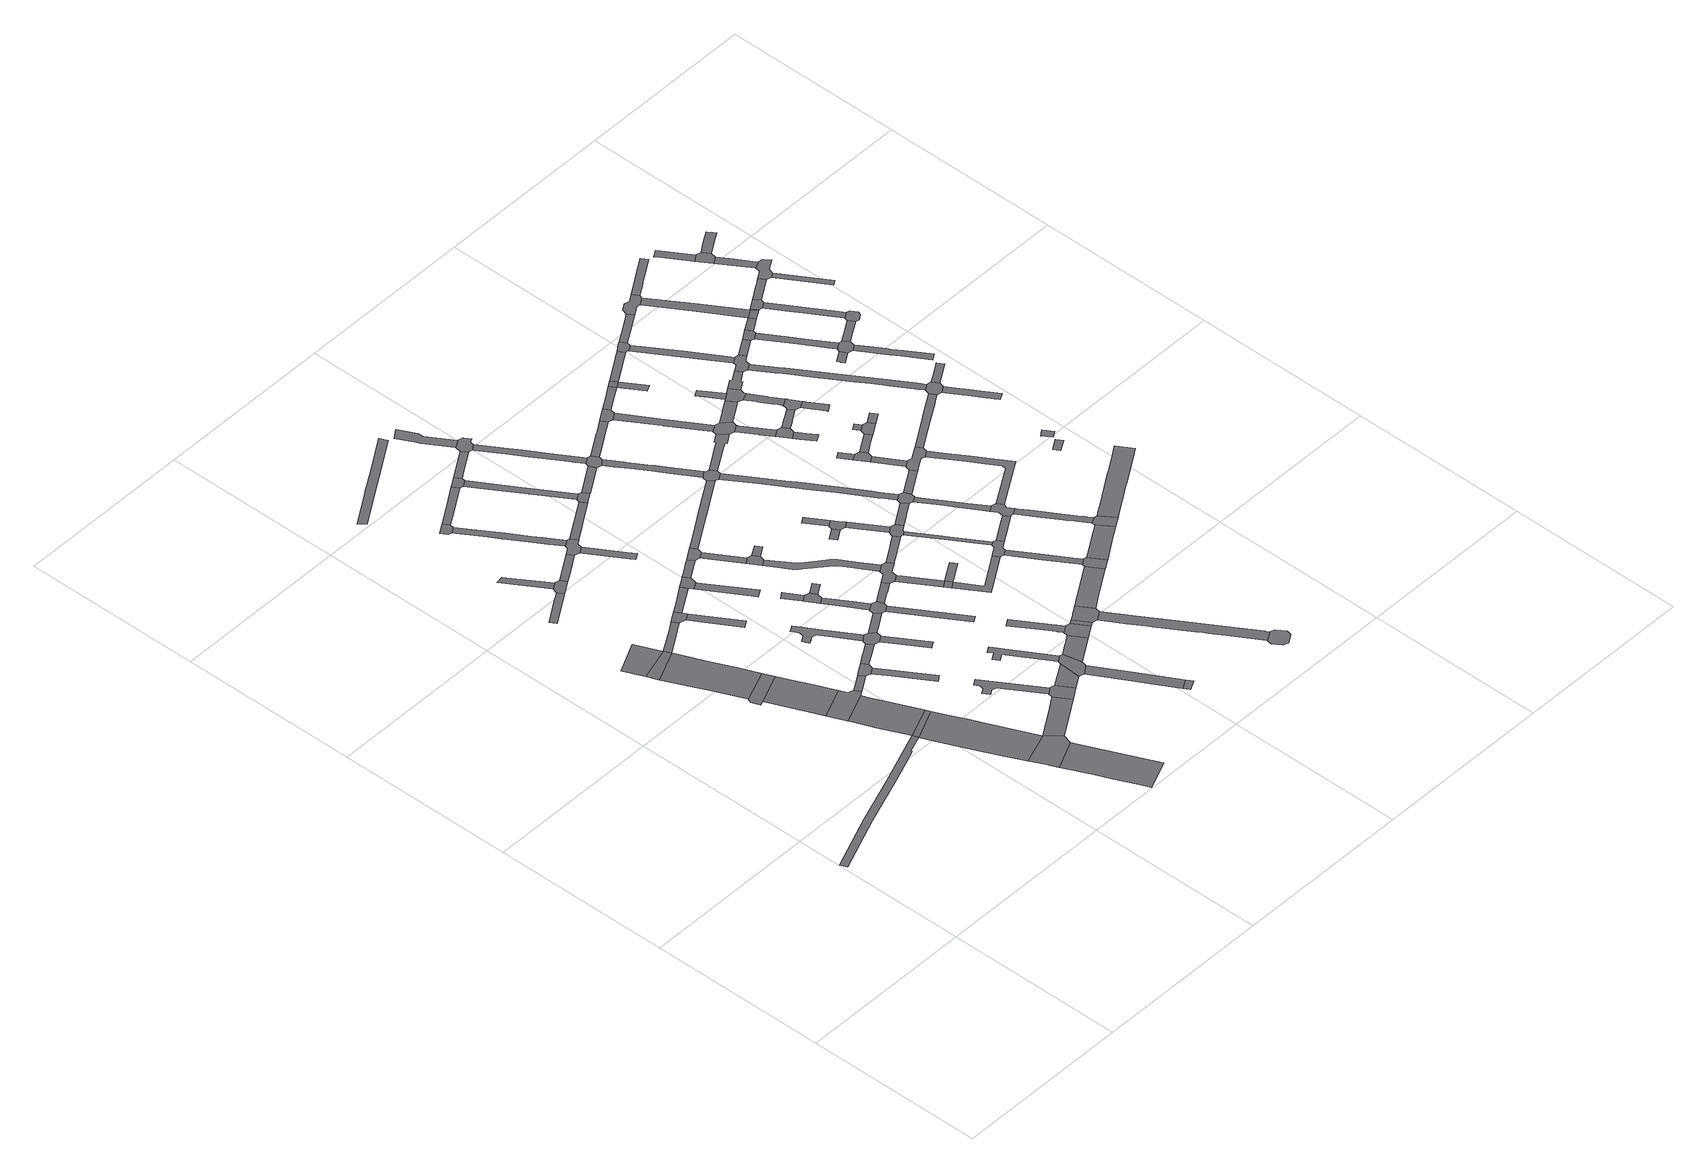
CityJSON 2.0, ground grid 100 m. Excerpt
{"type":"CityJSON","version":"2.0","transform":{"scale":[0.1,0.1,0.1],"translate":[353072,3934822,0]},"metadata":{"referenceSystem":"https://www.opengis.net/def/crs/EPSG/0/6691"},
"CityObjects":{
"road1":{"type":"Road","attributes":{"RoadStructureAttribute.sectionType":"1"},"geometry":[{"type":"MultiSurface","lod":"1","boundaries":[[[0,1,2,3,4,5,6,7,8,9,10,11]]]}]},
"road2":{"type":"Road","attributes":{"function":"3","RoadStructureAttribute.sectionType":"1"},"geometry":[{"type":"MultiSurface","lod":"1","boundaries":[[[12,13,14,15,16]]]}]},
"road3":{"type":"Road","geometry":[{"type":"MultiSurface","lod":"1","boundaries":[[[15,17,18,16]]]}]},
"road4":{"type":"Road","attributes":{"function":"3","RoadStructureAttribute.sectionType":"1"},"geometry":[{"type":"MultiSurface","lod":"1","boundaries":[[[19,20,21,22,18,17,23,24,25,26,27]]]}]},
"road5":{"type":"Road","geometry":[{"type":"MultiSurface","lod":"1","boundaries":[[[26,28,29,30,31,27]]]}]},
"road6":{"type":"Road","attributes":{"function":"3","RoadStructureAttribute.sectionType":"1"},"geometry":[{"type":"MultiSurface","lod":"1","boundaries":[[[32,33,34,31,30,35,36]]]}]},
"road7":{"type":"Road","geometry":[{"type":"MultiSurface","lod":"1","boundaries":[[[37,38,39,40,41,32,36,42,43,44,45]]]}]},
"road8":{"type":"Road","attributes":{"function":"3","RoadStructureAttribute.sectionType":"1"},"geometry":[{"type":"MultiSurface","lod":"1","boundaries":[[[44,46,47,48,49,50,51,52,53,45]]]}]},
"road9":{"type":"Road","attributes":{"RoadStructureAttribute.sectionType":"1"},"geometry":[{"type":"MultiSurface","lod":"1","boundaries":[[[54,55,56,57,58,59]]]}]},
"road10":{"type":"Road","geometry":[{"type":"MultiSurface","lod":"1","boundaries":[[[60,50,49,0,11]]]}]},
"road11":{"type":"Road","attributes":{"function":"3","RoadStructureAttribute.sectionType":"1"},"geometry":[{"type":"MultiSurface","lod":"1","boundaries":[[[61,62,63,64,65,66,67,68,69,70,71,60,11]]]}]},
"road12":{"type":"Road","attributes":{"RoadStructureAttribute.sectionType":"1"},"geometry":[{"type":"MultiSurface","lod":"1","boundaries":[[[72,73,74,16,18,75,76,77,78]]]}]},
"road13":{"type":"Road","geometry":[{"type":"MultiSurface","lod":"1","boundaries":[[[68,67,79,80,81,82,83]]]}]},
"road14":{"type":"Road","attributes":{"RoadStructureAttribute.sectionType":"1"},"geometry":[{"type":"MultiSurface","lod":"1","boundaries":[[[84,85,86,87,88]]]}]},
"road15":{"type":"Road","attributes":{"function":"3","RoadStructureAttribute.sectionType":"1"},"geometry":[{"type":"MultiSurface","lod":"1","boundaries":[[[89,90,91,92,93,94,82,81]]]}]},
"road16":{"type":"Road","attributes":{"RoadStructureAttribute.sectionType":"1"},"geometry":[{"type":"MultiSurface","lod":"1","boundaries":[[[95,96,97,38,37]]]}]},
"road17":{"type":"Road","geometry":[{"type":"MultiSurface","lod":"1","boundaries":[[[58,98,99,88,87,59]]]}]},
"road18":{"type":"Road","geometry":[{"type":"MultiSurface","lod":"1","boundaries":[[[77,100,101,102,103,104,78]]]}]},
"road19":{"type":"Road","geometry":[{"type":"MultiSurface","lod":"1","boundaries":[[[105,96,95,106,107,108,109]]]}]},
"road20":{"type":"Road","attributes":{"RoadStructureAttribute.sectionType":"1"},"geometry":[{"type":"MultiSurface","lod":"1","boundaries":[[[110,111,112,101,100]]]}]},
"road21":{"type":"Road","geometry":[{"type":"MultiSurface","lod":"1","boundaries":[[[113,114,115,116,117,118]]]}]},
"road22":{"type":"Road","attributes":{"RoadStructureAttribute.sectionType":"1"},"geometry":[{"type":"MultiSurface","lod":"1","boundaries":[[[98,119,120,121,122,123,99]]]}]},
"road23":{"type":"Road","attributes":{"RoadStructureAttribute.sectionType":"1"},"geometry":[{"type":"MultiSurface","lod":"1","boundaries":[[[124,125,126,107,106]]]}]},
"road24":{"type":"Road","attributes":{"RoadStructureAttribute.sectionType":"1"},"geometry":[{"type":"MultiSurface","lod":"1","boundaries":[[[127,128,129,130,103,102]]]}]},
"road25":{"type":"Road","attributes":{"RoadStructureAttribute.sectionType":"1"},"geometry":[{"type":"MultiSurface","lod":"1","boundaries":[[[131,132,133,134,135,136,137,68,83,138,139,140,141]]]}]},
"road26":{"type":"Road","attributes":{"RoadStructureAttribute.sectionType":"1"},"geometry":[{"type":"MultiSurface","lod":"1","boundaries":[[[108,142,143,144,145,146,109]]]}]},
"road27":{"type":"Road","attributes":{"RoadStructureAttribute.sectionType":"1"},"geometry":[{"type":"MultiSurface","lod":"1","boundaries":[[[114,147,148,149,150,151,152,153,154,155,156,157,115]]]}]},
"road28":{"type":"Road","attributes":{"RoadStructureAttribute.sectionType":"1"},"geometry":[{"type":"MultiSurface","lod":"1","boundaries":[[[158,159,160,161,162,163,164,165,166,167,168,169,170,171,172,173,174,175,176,177]]]}]},
"road29":{"type":"Road","attributes":{"RoadStructureAttribute.sectionType":"1"},"geometry":[{"type":"MultiSurface","lod":"1","boundaries":[[[178,179,180,181,182,183,184,185,186,187,188,189]]]}]},
"road30":{"type":"Road","geometry":[{"type":"MultiSurface","lod":"1","boundaries":[[[153,152,190,122,121,191,192,193,194,195,196]]]}]},
"road31":{"type":"Road","geometry":[{"type":"MultiSurface","lod":"1","boundaries":[[[197,198,199,128,127,200,201,202]]]}]},
"road32":{"type":"Road","attributes":{"RoadStructureAttribute.sectionType":"1"},"geometry":[{"type":"MultiSurface","lod":"1","boundaries":[[[203,204,205,206,207,208,209,210,211,212,213,214]]]}]},
"road33":{"type":"Road","attributes":{"RoadStructureAttribute.sectionType":"1"},"geometry":[{"type":"MultiSurface","lod":"1","boundaries":[[[116,215,216,217,218,219,220,221,222,117]]]}]},
"road34":{"type":"Road","geometry":[{"type":"MultiSurface","lod":"1","boundaries":[[[176,144,143,223,224,225,226,177]]]}]},
"road35":{"type":"Road","attributes":{"RoadStructureAttribute.sectionType":"1"},"geometry":[{"type":"MultiSurface","lod":"1","boundaries":[[[227,228,229,230,231,232,233,192,191]]]}]},
"road36":{"type":"Road","attributes":{"RoadStructureAttribute.sectionType":"1"},"geometry":[{"type":"MultiSurface","lod":"1","boundaries":[[[200,234,235,236,237,238,201]]]}]},
"road37":{"type":"Road","geometry":[{"type":"MultiSurface","lod":"1","boundaries":[[[239,240,189,188,131,141]]]}]},
"road38":{"type":"Road","attributes":{"RoadStructureAttribute.sectionType":"1"},"geometry":[{"type":"MultiSurface","lod":"1","boundaries":[[[223,241,242,243,224]]]}]},
"road39":{"type":"Road","attributes":{"RoadStructureAttribute.sectionType":"1"},"geometry":[{"type":"MultiSurface","lod":"1","boundaries":[[[244,245,246,247,248,249,197,202]]]}]},
"road40":{"type":"Road","attributes":{"RoadStructureAttribute.sectionType":"1"},"geometry":[{"type":"MultiSurface","lod":"1","boundaries":[[[250,251,252,253]]]}]},
"road41":{"type":"Road","attributes":{"RoadStructureAttribute.sectionType":"1"},"geometry":[{"type":"MultiSurface","lod":"1","boundaries":[[[225,254,255,256,257,258,259,226]]]}]},
"road42":{"type":"Road","geometry":[{"type":"MultiSurface","lod":"1","boundaries":[[[260,253,252,261,262,263,264]]]}]},
"road43":{"type":"Road","attributes":{"RoadStructureAttribute.sectionType":"1"},"geometry":[{"type":"MultiSurface","lod":"1","boundaries":[[[265,266,240,239,267]]]}]},
"road44":{"type":"Road","geometry":[{"type":"MultiSurface","lod":"1","boundaries":[[[268,269,270,271,219,218,272]]]}]},
"road45":{"type":"Road","attributes":{"RoadStructureAttribute.sectionType":"1"},"geometry":[{"type":"MultiSurface","lod":"1","boundaries":[[[195,273,274,275,276,277,196]]]}]},
"road46":{"type":"Road","geometry":[{"type":"MultiSurface","lod":"1","boundaries":[[[245,278,279,280,281,282,246]]]}]},
"road47":{"type":"Road","attributes":{"RoadStructureAttribute.sectionType":"1"},"geometry":[{"type":"MultiSurface","lod":"1","boundaries":[[[283,284,263,262,285,286]]]}]},
"road48":{"type":"Road","geometry":[{"type":"MultiSurface","lod":"1","boundaries":[[[287,288,289,290,291,292,293,294]]]}]},
"road49":{"type":"Road","geometry":[{"type":"MultiSurface","lod":"1","boundaries":[[[295,296,297,260,264]]]}]},
"road50":{"type":"Road","geometry":[{"type":"MultiSurface","lod":"1","boundaries":[[[298,299,283,286,257,256,300,301]]]}]},
"road51":{"type":"Road","attributes":{"RoadStructureAttribute.sectionType":"1"},"geometry":[{"type":"MultiSurface","lod":"1","boundaries":[[[302,279,278,303,304,305]]]}]},
"road52":{"type":"Road","attributes":{"RoadStructureAttribute.sectionType":"1"},"geometry":[{"type":"MultiSurface","lod":"1","boundaries":[[[306,307,308,268,272,309,310,311,312,313]]]}]},
"road53":{"type":"Road","geometry":[{"type":"MultiSurface","lod":"1","boundaries":[[[293,265,267,314,315,316,317,294]]]}]},
"road54":{"type":"Road","geometry":[{"type":"MultiSurface","lod":"1","boundaries":[[[304,318,319,320,321,322,305]]]}]},
"road55":{"type":"Road","attributes":{"RoadStructureAttribute.sectionType":"1"},"geometry":[{"type":"MultiSurface","lod":"1","boundaries":[[[323,324,325,326,270,269]]]}]},
"road56":{"type":"Road","attributes":{"RoadStructureAttribute.sectionType":"1"},"geometry":[{"type":"MultiSurface","lod":"1","boundaries":[[[327,328,329,330,301,300]]]}]},
"road57":{"type":"Road","attributes":{"RoadStructureAttribute.sectionType":"1"},"geometry":[{"type":"MultiSurface","lod":"1","boundaries":[[[314,331,332,333,334,335,336,337,315]]]}]},
"road58":{"type":"Road","geometry":[{"type":"MultiSurface","lod":"1","boundaries":[[[313,312,277,276,338,339,340,341]]]}]},
"road59":{"type":"Road","attributes":{"RoadStructureAttribute.sectionType":"1"},"geometry":[{"type":"MultiSurface","lod":"1","boundaries":[[[342,343,344,345,299,298,346,347,348,349]]]}]},
"road60":{"type":"Road","geometry":[{"type":"MultiSurface","lod":"1","boundaries":[[[350,351,322,321]]]}]},
"road61":{"type":"Road","geometry":[{"type":"MultiSurface","lod":"1","boundaries":[[[352,335,334,353,354]]]}]},
"road62":{"type":"Road","attributes":{"RoadStructureAttribute.sectionType":"1"},"geometry":[{"type":"MultiSurface","lod":"1","boundaries":[[[355,356,357,358,359,360,361,362,363]]]}]},
"road63":{"type":"Road","attributes":{"RoadStructureAttribute.sectionType":"1"},"geometry":[{"type":"MultiSurface","lod":"1","boundaries":[[[364,365,366,367,368,369,370,371,372,373,374,375,319,318,376,377,378,379,380,381,382,383,384,385,386,387,388,389]]]}]},
"road64":{"type":"Road","attributes":{"RoadStructureAttribute.sectionType":"1"},"geometry":[{"type":"MultiSurface","lod":"1","boundaries":[[[316,390,391,392,393,394,317]]]}]},
"road65":{"type":"Road","geometry":[{"type":"MultiSurface","lod":"1","boundaries":[[[359,358,325,324,395,396,397,398,399,400]]]}]},
"road66":{"type":"Road","attributes":{"RoadStructureAttribute.sectionType":"1"},"geometry":[{"type":"MultiSurface","lod":"1","boundaries":[[[401,402,403,404,405,406,407,408]]]}]},
"road67":{"type":"Road","attributes":{"RoadStructureAttribute.sectionType":"1"},"geometry":[{"type":"MultiSurface","lod":"1","boundaries":[[[340,409,410,411,412,341]]]}]},
"road68":{"type":"Road","attributes":{"RoadStructureAttribute.sectionType":"1"},"geometry":[{"type":"MultiSurface","lod":"1","boundaries":[[[413,414,281,280,415,416,417,418,419]]]}]},
"road69":{"type":"Road","geometry":[{"type":"MultiSurface","lod":"1","boundaries":[[[420,421,422,423,389,388,424,342,349,425,426]]]}]},
"road70":{"type":"Road","attributes":{"RoadStructureAttribute.sectionType":"1"},"geometry":[{"type":"MultiSurface","lod":"1","boundaries":[[[425,427,428,429,426]]]}]},
"road71":{"type":"Road","geometry":[{"type":"MultiSurface","lod":"1","boundaries":[[[401,408,391,390,430,431]]]}]},
"road72":{"type":"Road","attributes":{"RoadStructureAttribute.sectionType":"1"},"geometry":[{"type":"MultiSurface","lod":"1","boundaries":[[[432,433,434,435,436,396,395,437,438,439,440,441,442,443,444]]]}]},
"road73":{"type":"Road","geometry":[{"type":"MultiSurface","lod":"1","boundaries":[[[427,445,446,428]]]}]},
"road74":{"type":"Road","attributes":{"RoadStructureAttribute.sectionType":"1"},"geometry":[{"type":"MultiSurface","lod":"1","boundaries":[[[447,448,431,430]]]}]},
"road75":{"type":"Road","geometry":[{"type":"MultiSurface","lod":"1","boundaries":[[[449,450,451,452,444,443,411,410,453]]]}]},
"road76":{"type":"Road","attributes":{"RoadStructureAttribute.sectionType":"1"},"geometry":[{"type":"MultiSurface","lod":"1","boundaries":[[[454,455,456,457,428,446]]]}]},
"road77":{"type":"Road","geometry":[{"type":"MultiSurface","lod":"1","boundaries":[[[458,459,448,447,460,461,462,463]]]}]},
"road78":{"type":"Road","geometry":[{"type":"MultiSurface","lod":"1","boundaries":[[[464,465,466,467,468,469]]]}]},
"road79":{"type":"Road","attributes":{"RoadStructureAttribute.sectionType":"1"},"geometry":[{"type":"MultiSurface","lod":"1","boundaries":[[[470,471,472,473,423,422,474,475,476,477]]]}]},
"road80":{"type":"Road","attributes":{"RoadStructureAttribute.sectionType":"1"},"geometry":[{"type":"MultiSurface","lod":"1","boundaries":[[[445,478,479,480,481,482,483,484,485,446]]]}]},
"road81":{"type":"Road","attributes":{"RoadStructureAttribute.sectionType":"1"},"geometry":[{"type":"MultiSurface","lod":"1","boundaries":[[[486,487,488,489,490,491,492]]]}]},
"road82":{"type":"Road","attributes":{"RoadStructureAttribute.sectionType":"1"},"geometry":[{"type":"MultiSurface","lod":"1","boundaries":[[[493,494,495,496,497,498,499,500,501,502,503,504,505,449,453]]]}]},
"road83":{"type":"Road","geometry":[{"type":"MultiSurface","lod":"1","boundaries":[[[506,507,508,492,491,464,469]]]}]},
"road84":{"type":"Road","attributes":{"RoadStructureAttribute.sectionType":"1"},"geometry":[{"type":"MultiSurface","lod":"1","boundaries":[[[509,510,507,506]]]}]},
"road85":{"type":"Road","geometry":[{"type":"MultiSurface","lod":"1","boundaries":[[[511,512,513,514,498,497,419,418,515,516]]]}]},
"road86":{"type":"Road","attributes":{"RoadStructureAttribute.sectionType":"1"},"geometry":[{"type":"MultiSurface","lod":"1","boundaries":[[[517,518,519,520,521,522,523,524,525,526,527,528,529,530,531,532,461,460]]]}]},
"road87":{"type":"Road","attributes":{"RoadStructureAttribute.sectionType":"1"},"geometry":[{"type":"MultiSurface","lod":"1","boundaries":[[[533,534,535,452,451,536,537,538,539]]]}]},
"road88":{"type":"Road","geometry":[{"type":"MultiSurface","lod":"1","boundaries":[[[476,540,541,542,543,544,545,546,510,509,477]]]}]},
"road89":{"type":"Road","attributes":{"RoadStructureAttribute.sectionType":"1"},"geometry":[{"type":"MultiSurface","lod":"1","boundaries":[[[462,547,548,549,550,551,552,553,554,555,556,557,558,559,560,463]]]}]},
"road90":{"type":"Road","attributes":{"RoadStructureAttribute.sectionType":"1"},"geometry":[{"type":"MultiSurface","lod":"1","boundaries":[[[561,562,563,542,541,564,565,566,567,568]]]}]},
"road91":{"type":"Road","geometry":[{"type":"MultiSurface","lod":"1","boundaries":[[[568,567,569,482,481,570,571,572,573,574]]]}]},
"road92":{"type":"Road","geometry":[{"type":"MultiSurface","lod":"1","boundaries":[[[575,576,527,526,577,578,579,580]]]}]},
"road93":{"type":"Road","attributes":{"RoadStructureAttribute.sectionType":"1"},"geometry":[{"type":"MultiSurface","lod":"1","boundaries":[[[581,582,583,584,585,586,587,588,589,590,591,592,593,594,595,596,597,598,511,516]]]}]},
"road94":{"type":"Road","attributes":{"RoadStructureAttribute.sectionType":"1"},"geometry":[{"type":"MultiSurface","lod":"1","boundaries":[[[599,600,601,602,603,604,605,546,545]]]}]},
"road95":{"type":"Road","attributes":{"RoadStructureAttribute.sectionType":"1"},"geometry":[{"type":"MultiSurface","lod":"1","boundaries":[[[606,607,608,571,570,609,610,611]]]}]},
"road96":{"type":"Road","geometry":[{"type":"MultiSurface","lod":"1","boundaries":[[[612,613,614,615,616,533,539]]]}]},
"road97":{"type":"Road","attributes":{"RoadStructureAttribute.sectionType":"1"},"geometry":[{"type":"MultiSurface","lod":"1","boundaries":[[[617,618,619,620,621,622,623,624,625,626,513,512]]]}]},
"road98":{"type":"Road","geometry":[{"type":"MultiSurface","lod":"1","boundaries":[[[551,550,627,628,606,611]]]}]},
"road99":{"type":"Road","attributes":{"RoadStructureAttribute.sectionType":"1"},"geometry":[{"type":"MultiSurface","lod":"1","boundaries":[[[629,630,631,613,612,632,633,634,635,636]]]}]},
"road100":{"type":"Road","geometry":[{"type":"MultiSurface","lod":"1","boundaries":[[[637,638,590,589,603,602,639,640]]]}]},
"road101":{"type":"Road","attributes":{"RoadStructureAttribute.sectionType":"1"},"geometry":[{"type":"MultiSurface","lod":"1","boundaries":[[[573,641,642,643,644,645,574]]]}]},
"road102":{"type":"Road","attributes":{"RoadStructureAttribute.sectionType":"1"},"geometry":[{"type":"MultiSurface","lod":"1","boundaries":[[[646,647,648,649,615,614]]]}]},
"road103":{"type":"Road","attributes":{"RoadStructureAttribute.sectionType":"1"},"geometry":[{"type":"MultiSurface","lod":"1","boundaries":[[[639,650,651,652,653,654,655,656,657,658,659,640]]]}]},
"road104":{"type":"Road","geometry":[{"type":"MultiSurface","lod":"1","boundaries":[[[621,620,660,661,662,663,664,629,636]]]}]},
"road105":{"type":"Road","attributes":{"RoadStructureAttribute.sectionType":"1"},"geometry":[{"type":"MultiSurface","lod":"1","boundaries":[[[665,666,667,638,637,668,669,670]]]}]},
"road106":{"type":"Road","attributes":{"RoadStructureAttribute.sectionType":"1"},"geometry":[{"type":"MultiSurface","lod":"1","boundaries":[[[671,672,673,674,628,627,675,676,677]]]}]},
"road107":{"type":"Road","geometry":[{"type":"MultiSurface","lod":"1","boundaries":[[[678,655,654,679,643,642,680,681,682,683,684,685,686]]]}]},
"road108":{"type":"Road","attributes":{"RoadStructureAttribute.sectionType":"1"},"geometry":[{"type":"MultiSurface","lod":"1","boundaries":[[[687,688,689,690,691,692,693,694,695,696,697,698,699,661,660]]]}]},
"road109":{"type":"Road","geometry":[{"type":"MultiSurface","lod":"1","boundaries":[[[700,701,648,647,702,703]]]}]},
"road110":{"type":"Road","attributes":{"RoadStructureAttribute.sectionType":"1"},"geometry":[{"type":"MultiSurface","lod":"1","boundaries":[[[704,705,706,707]]]}]},
"road111":{"type":"Road","attributes":{"RoadStructureAttribute.sectionType":"1"},"geometry":[{"type":"MultiSurface","lod":"1","boundaries":[[[647,708,709,710,702]]]}]},
"road112":{"type":"Road","geometry":[{"type":"MultiSurface","lod":"1","boundaries":[[[692,711,712,713,714,693]]]}]},
"road113":{"type":"Road","geometry":[{"type":"MultiSurface","lod":"1","boundaries":[[[715,716,707,706,717,718]]]}]},
"road114":{"type":"Road","attributes":{"RoadStructureAttribute.sectionType":"1"},"geometry":[{"type":"MultiSurface","lod":"1","boundaries":[[[719,720,721,722,723,724,664,663]]]}]},
"road115":{"type":"Road","attributes":{"RoadStructureAttribute.sectionType":"1"},"geometry":[{"type":"MultiSurface","lod":"1","boundaries":[[[725,726,727,728,729,730,731,712,711]]]}]},
"road116":{"type":"Road","attributes":{"RoadStructureAttribute.sectionType":"1"},"geometry":[{"type":"MultiSurface","lod":"1","boundaries":[[[682,732,733,734,735,736,737,738,739,740,741,742,743,744,745,746,747,748,749,683]]]}]},
"road117":{"type":"Road","attributes":{"RoadStructureAttribute.sectionType":"1"},"geometry":[{"type":"MultiSurface","lod":"1","boundaries":[[[717,750,751,718]]]}]},
"road118":{"type":"Road","attributes":{"RoadStructureAttribute.sectionType":"1"},"geometry":[{"type":"MultiSurface","lod":"1","boundaries":[[[702,752,753,754,755,756,757,758,759,760,761,703]]]}]},
"road119":{"type":"Road","attributes":{"RoadStructureAttribute.sectionType":"1"},"geometry":[{"type":"MultiSurface","lod":"1","boundaries":[[[762,763,764,765,766,767]]]}]},
"road120":{"type":"Road","geometry":[{"type":"MultiSurface","lod":"1","boundaries":[[[768,769,740,739,671,677]]]}]},
"road121":{"type":"Road","attributes":{"RoadStructureAttribute.sectionType":"1"},"geometry":[{"type":"MultiSurface","lod":"1","boundaries":[[[770,771,772,773,774,714,713,775,776,777,778,779,780,781,782]]]}]},
"road122":{"type":"Road","attributes":{"RoadStructureAttribute.sectionType":"1"},"geometry":[{"type":"MultiSurface","lod":"1","boundaries":[[[783,784,716,715,785,786]]]}]},
"road123":{"type":"Road","geometry":[{"type":"MultiSurface","lod":"1","boundaries":[[[787,788,789,790,791,792,793,794,751,750,665,670]]]}]},
"road124":{"type":"Road","geometry":[{"type":"MultiSurface","lod":"1","boundaries":[[[795,796,797,798,799,762,767,723,722,800,801,802]]]}]},
"road125":{"type":"Road","attributes":{"RoadStructureAttribute.sectionType":"1"},"geometry":[{"type":"MultiSurface","lod":"1","boundaries":[[[801,803,804,805,806,807,808,809,810,811,812,813,814,802]]]}]},
"road126":{"type":"Road","attributes":{"RoadStructureAttribute.sectionType":"1"},"geometry":[{"type":"MultiSurface","lod":"1","boundaries":[[[685,815,816,817,818,790,789,819,820,821,822,823,686]]]}]},
"road127":{"type":"Road","attributes":{"RoadStructureAttribute.sectionType":"1"},"geometry":[{"type":"MultiSurface","lod":"1","boundaries":[[[824,825,826,827]]]}]},
"road128":{"type":"Road","geometry":[{"type":"MultiSurface","lod":"1","boundaries":[[[828,829,830,831,811,810,832,782,781,833]]]}]},
"road129":{"type":"Road","geometry":[{"type":"MultiSurface","lod":"1","boundaries":[[[834,835,824,827,783,786]]]}]},
"road130":{"type":"Road","geometry":[{"type":"MultiSurface","lod":"1","boundaries":[[[836,837,838,839,757,756,840,841,842]]]}]},
"road131":{"type":"Road","attributes":{"RoadStructureAttribute.sectionType":"1"},"geometry":[{"type":"MultiSurface","lod":"1","boundaries":[[[843,844,845,846,847,848,849,850,851,852,853,854,828,833]]]}]},
"road132":{"type":"Road","attributes":{"RoadStructureAttribute.sectionType":"1"},"geometry":[{"type":"MultiSurface","lod":"1","boundaries":[[[855,856,798,797,857,858,859,860]]]}]},
"road133":{"type":"Road","attributes":{"RoadStructureAttribute.sectionType":"1"},"geometry":[{"type":"MultiSurface","lod":"1","boundaries":[[[861,862,835,834]]]}]},
"road134":{"type":"Road","attributes":{"RoadStructureAttribute.sectionType":"1"},"geometry":[{"type":"MultiSurface","lod":"1","boundaries":[[[863,864,865,866,867,868,836,842]]]}]},
"road135":{"type":"Road","attributes":{"RoadStructureAttribute.sectionType":"1"},"geometry":[{"type":"MultiSurface","lod":"1","boundaries":[[[869,870,838,837,871,872,873,874]]]}]},
"road136":{"type":"Road","geometry":[{"type":"MultiSurface","lod":"1","boundaries":[[[875,876,877,865,864,878,879,860,859,880,881]]]}]},
"road137":{"type":"Road","attributes":{"RoadStructureAttribute.sectionType":"1"},"geometry":[{"type":"MultiSurface","lod":"1","boundaries":[[[882,883,884,885,886,887,769,768,888,889,890,891,892,893,894]]]}]},
"road138":{"type":"Road","attributes":{"RoadStructureAttribute.sectionType":"1"},"geometry":[{"type":"MultiSurface","lod":"1","boundaries":[[[895,896,897,792,791,898,899,900,901,902,903,904]]]}]},
"road139":{"type":"Road","attributes":{"RoadStructureAttribute.sectionType":"1"},"geometry":[{"type":"MultiSurface","lod":"1","boundaries":[[[905,906,907,908,877,876]]]}]},
"road140":{"type":"Road","attributes":{"RoadStructureAttribute.sectionType":"1"},"geometry":[{"type":"MultiSurface","lod":"1","boundaries":[[[880,909,910,911,912,913,914,915,916,917,918,919,920,921,922,923,924,925,926,927,928,929,881]]]}]},
"road141":{"type":"Road","attributes":{"RoadStructureAttribute.sectionType":"1"},"geometry":[{"type":"MultiSurface","lod":"1","boundaries":[[[930,931,932,933]]]}]},
"road142":{"type":"Road","geometry":[{"type":"MultiSurface","lod":"1","boundaries":[[[934,874,873,935,936,937,938,939,940,941,942]]]}]},
"road143":{"type":"Road","attributes":{"RoadStructureAttribute.sectionType":"1"},"geometry":[{"type":"MultiSurface","lod":"1","boundaries":[[[943,944,945,946]]]}]},
"road144":{"type":"Road","geometry":[{"type":"MultiSurface","lod":"1","boundaries":[[[907,906,947,948,949,950]]]}]},
"road145":{"type":"Road","geometry":[{"type":"MultiSurface","lod":"1","boundaries":[[[951,952,920,919,904,903,953,954]]]}]},
"road146":{"type":"Road","attributes":{"RoadStructureAttribute.sectionType":"1"},"geometry":[{"type":"MultiSurface","lod":"1","boundaries":[[[955,956,957,958,959,960,961,962]]]}]},
"road147":{"type":"Road","attributes":{"RoadStructureAttribute.sectionType":"1"},"geometry":[{"type":"MultiSurface","lod":"1","boundaries":[[[963,964,948,947,965,966,967,968,969]]]}]},
"road148":{"type":"Road","attributes":{"RoadStructureAttribute.sectionType":"1"},"geometry":[{"type":"MultiSurface","lod":"1","boundaries":[[[936,970,971,972,973,974,937]]]}]},
"road149":{"type":"Road","attributes":{"RoadStructureAttribute.sectionType":"1"},"geometry":[{"type":"MultiSurface","lod":"1","boundaries":[[[949,975,976,972,977,950]]]}]},
"road150":{"type":"Road","attributes":{"RoadStructureAttribute.sectionType":"1"},"geometry":[{"type":"MultiSurface","lod":"1","boundaries":[[[953,978,979,980,981,982,983,984,985,986,987,988,989,954]]]}]},
"road151":{"type":"Road","geometry":[{"type":"MultiSurface","lod":"1","boundaries":[[[990,991,992,993,994,969,968,955,962]]]}]},
"road152":{"type":"Road","geometry":[{"type":"MultiSurface","lod":"1","boundaries":[[[976,995,973,972]]]}]},
"road153":{"type":"Road","attributes":{"RoadStructureAttribute.sectionType":"1"},"geometry":[{"type":"MultiSurface","lod":"1","boundaries":[[[996,997,998,999,1000,952,951]]]}]},
"road154":{"type":"Road","attributes":{"RoadStructureAttribute.sectionType":"1"},"geometry":[{"type":"MultiSurface","lod":"1","boundaries":[[[1001,1002,1003,939,938,1004,1005,1006,1007,1008]]]}]},
"road155":{"type":"Road","attributes":{"RoadStructureAttribute.sectionType":"1"},"geometry":[{"type":"MultiSurface","lod":"1","boundaries":[[[973,995,1009,1010]]]}]},
"road156":{"type":"Road","attributes":{"RoadStructureAttribute.sectionType":"1"},"geometry":[{"type":"MultiSurface","lod":"1","boundaries":[[[1011,1012,1013,1014,1015,991,990,1016,1017,1018,1019,1020,1021]]]}]},
"road157":{"type":"Road","geometry":[{"type":"MultiSurface","lod":"1","boundaries":[[[1009,1022,1023,1024,1025,1026,1027,1010]]]}]},
"road158":{"type":"Road","attributes":{"RoadStructureAttribute.sectionType":"1"},"geometry":[{"type":"MultiSurface","lod":"1","boundaries":[[[1028,1029,1030,1031,1032,1033,994,993]]]}]},
"road159":{"type":"Road","attributes":{"RoadStructureAttribute.sectionType":"1"},"geometry":[{"type":"MultiSurface","lod":"1","boundaries":[[[1023,1034,1035,1036,1037,1038,1039,1040,1041,1042,1024]]]}]},
"road160":{"type":"Road","attributes":{"RoadStructureAttribute.sectionType":"1"},"geometry":[{"type":"MultiSurface","lod":"1","boundaries":[[[1043,1044,1045,1046,1026,1025,1047,1048]]]}]},
"road161":{"type":"Road","geometry":[{"type":"MultiSurface","lod":"1","boundaries":[[[1049,1038,1037,1031,1030,1050,1051,1052]]]}]},
"road162":{"type":"Road","attributes":{"RoadStructureAttribute.sectionType":"1"},"geometry":[{"type":"MultiSurface","lod":"1","boundaries":[[[1053,1054,1055,1056,1057]]]}]},
"road163":{"type":"Road","geometry":[{"type":"MultiSurface","lod":"1","boundaries":[[[1058,1059,1053,1057,1060,1061,1062]]]}]},
"road164":{"type":"Road","attributes":{"RoadStructureAttribute.sectionType":"1"},"geometry":[{"type":"MultiSurface","lod":"1","boundaries":[[[1061,1063,1064,1065,1066,1067,1062]]]}]},
"road165":{"type":"Road","geometry":[{"type":"MultiSurface","lod":"1","boundaries":[[[1068,1069,1070,1071,1072,1065,1064,1073,1074,1075,1043,1048]]]}]},
"road166":{"type":"Road","attributes":{"RoadStructureAttribute.sectionType":"1"},"geometry":[{"type":"MultiSurface","lod":"1","boundaries":[[[1068,1076,1077,1069]]]}]},
"road167":{"type":"Road","geometry":[{"type":"MultiSurface","lod":"1","boundaries":[[[1058,1078,1079,1080,1081,1082,1083,1084,1059]]]}]}
},
"vertices":[
[911,1096,0],[731,1028,0],[593,975,0],[324,877,0],[7,750,0],[22,713,0],[339,840,0],[607,937,0],[746,991,0],[829,1022,0],[827,1030,0],[923,1066,0],
[496,2515,0],[324,2431,0],[368,2329,0],[373,2319,0],[559,2372,0],
[398,2253,0],[576,2335,0],
[707,2037,0],[678,2103,0],[645,2177,0],[616,2244,0],[468,2101,0],[499,2034,0],[527,1973,0],[582,1850,0],[758,1920,0],
[570,1823,0],[588,1776,0],[613,1786,0],[784,1860,0],
[912,1570,0],[854,1701,0],[802,1819,0],[718,1542,0],[739,1494,0],
[981,1482,0],[961,1514,0],[952,1518,0],[932,1525,0],[925,1540,0],[754,1455,0],[756,1456,0],[783,1393,0],[957,1467,0],
[792,1370,0],[836,1268,0],[839,1258,0],[912,1097,0],[1084,1173,0],[1039,1275,0],[997,1370,0],[969,1434,0],
[476,2994,0],[347,2912,0],[368,2879,0],[499,2961,0],[547,2991,0],[525,3024,0],
[1097,1144,0],
[946,1006,0],[997,892,0],[1058,756,0],[1074,722,0],[1087,693,0],[1119,626,0],[1146,569,0],[1324,634,0],[1196,921,0],[1175,969,0],[1129,1071,0],
[726,2475,0],[685,2447,0],[684,2447,0],[714,2421,0],[737,2436,0],[759,2449,0],[737,2482,0],
[1187,484,0],[1199,459,0],[1213,428,0],[1377,503,0],[1393,557,0],
[455,3253,0],[431,3290,0],[391,3284,0],[535,3054,0],[569,3076,0],
[1285,272,0],[1324,184,0],[1377,64,0],[1403,6,0],[1567,78,0],[1394,465,0],
[1073,1539,0],[1052,1572,0],[1000,1539,0],
[620,3037,0],[599,3071,0],
[794,2439,0],[832,2461,0],[817,2485,0],[797,2519,0],[768,2502,0],
[1080,1590,0],[1102,1532,0],[1136,1554,0],[1143,1583,0],[1122,1616,0],
[942,2194,0],[981,2219,0],[948,2271,0],
[484,3681,0],[503,3675,0],[538,3696,0],[540,3716,0],[519,3750,0],[462,3715,0],
[684,3077,0],[722,3101,0],[776,3135,0],[755,3169,0],[732,3155,0],
[1144,1466,0],[1276,1258,0],[1310,1280,0],
[966,2579,0],[946,2614,0],[935,2607,0],[865,2560,0],
[1556,780,0],[1526,761,0],[1516,754,0],[1496,742,0],[1492,739,0],[1431,700,0],[1383,670,0],[1501,626,0],[1562,665,0],[1579,675,0],[1610,695,0],
[1207,1622,0],[1265,1658,0],[1242,1690,0],[1182,1654,0],[1169,1646,0],
[598,3526,0],[632,3471,0],[646,3449,0],[703,3358,0],[755,3276,0],[796,3211,0],[829,3233,0],[766,3333,0],[737,3380,0],[670,3487,0],[631,3547,0],
[1261,1772,0],[1166,1927,0],[1131,1986,0],[1124,1997,0],[1100,2036,0],[1082,2024,0],[1066,2014,0],[1077,1996,0],[1089,1976,0],[1084,1947,0],[1049,1927,0],[1060,1909,0],[1066,1897,0],[1070,1890,0],[1073,1893,0],[1105,1914,0],[1133,1906,0],[1183,1823,0],[1247,1715,0],[1282,1738,0],
[1405,1136,0],[1369,1115,0],[1386,1089,0],[1379,1063,0],[1361,1052,0],[1353,1047,0],[1375,1011,0],[1380,1014,0],[1401,1027,0],[1428,1021,0],[1562,809,0],[1597,833,0],
[791,3192,0],[806,3128,0],[841,3150,0],[847,3176,0],[864,3187,0],[871,3192,0],[848,3228,0],
[1007,2652,0],[965,2626,0],[961,2623,0],[981,2555,0],[1020,2579,0],[1029,2618,0],
[282,4017,0],[450,4122,0],[452,4124,0],[579,4203,0],[615,4226,0],[784,4332,0],[763,4374,0],[591,4266,0],[546,4238,0],[448,4177,0],[427,4163,0],[251,4053,0],
[604,3757,0],[605,3757,0],[712,3824,0],[763,3857,0],[742,3891,0],[664,3841,0],[581,3789,0],[577,3787,0],
[1294,1652,0],[1330,1675,0],[1336,1703,0],[1304,1729,0],
[860,3042,0],[936,2921,0],[950,2899,0],[968,2910,0],[986,2921,0],[972,2944,0],[958,2966,0],
[1117,2337,0],[1120,2332,0],[1146,2290,0],[1185,2315,0],[1023,2574,0],
[1679,739,0],[1625,824,0],
[1343,1576,0],[1431,1437,0],[1466,1460,0],
[1080,2651,0],[1133,2684,0],[1108,2715,0],[1090,2704,0],[1047,2677,0],[1024,2663,0],
[1242,2226,0],[1208,2204,0],[1264,2112,0],[1298,2133,0],
[1353,1714,0],[1388,1736,0],[1452,1776,0],[1425,1805,0],[1315,1738,0],[1315,1737,0],
[1329,2126,0],[1270,2101,0],[1308,2039,0],[1342,2060,0],[1345,2090,0],
[1756,906,0],[1680,858,0],[1749,783,0],
[817,3874,0],[821,3893,0],[800,3927,0],[772,3910,0],[783,3852,0],
[956,3246,0],[958,3248,0],[973,3257,0],[1092,3334,0],[1070,3368,0],
[1161,2678,0],[1195,2699,0],[1201,2727,0],[1180,2761,0],[1159,2748,0],
[1467,1857,0],[1420,1933,0],[1366,1943,0],[1430,1835,0],
[1616,1240,0],[1582,1220,0],[1599,1193,0],[1562,1170,0],[1582,1137,0],[1619,1159,0],[1761,925,0],[1793,947,0],
[1360,2100,0],[1405,2127,0],[1384,2161,0],
[1510,1813,0],[1497,1850,0],[1472,1772,0],[1506,1793,0],
[1247,2615,0],[1193,2627,0],[1278,2490,0],[1312,2512,0],
[1063,3481,0],[963,3641,0],[889,3759,0],[827,3782,0],[929,3620,0],[1008,3494,0],[1075,3387,0],[1109,3409,0],
[1779,775,0],[1828,808,0],[1834,837,0],[1813,942,0],
[1320,2423,0],[1355,2444,0],[1360,2471,0],[1361,2472,0],[1340,2506,0],
[852,3913,0],[980,3993,0],[956,4025,0],[824,3942,0],
[1612,1548,0],[1698,1410,0],[1732,1431,0],[1690,1497,0],
[1794,748,0],[1902,557,0],[1942,489,0],[2017,358,0],[2069,388,0],[2004,501,0],[1954,588,0],
[1100,3339,0],[1142,3365,0],[1150,3370,0],[1128,3404,0],
[1610,1921,0],[1581,1903,0],[1552,1884,0],[1514,1860,0],[1533,1827,0],[1574,1853,0],[1575,1851,0],[1632,1887,0],
[1420,2508,0],[1399,2542,0],
[2079,370,0],[2036,324,0],[2089,353,0],
[813,4321,0],[859,4231,0],[873,4201,0],[962,4059,0],[1004,4085,0],[983,4120,0],[916,4228,0],[913,4260,0],[865,4357,0],
[1644,2096,0],[1599,2171,0],[1589,2184,0],[1579,2197,0],[1568,2209,0],[1555,2220,0],[1457,2299,0],[1449,2307,0],[1440,2316,0],[1433,2325,0],[1426,2336,0],[1398,2379,0],[1360,2356,0],[1387,2312,0],[1397,2297,0],[1408,2285,0],[1417,2274,0],[1429,2264,0],[1525,2184,0],[1534,2177,0],[1544,2167,0],[1553,2157,0],[1561,2147,0],[1592,2097,0],[1663,1978,0],[1700,2003,0],
[1979,928,0],[1925,1014,0],[1881,986,0],[1867,977,0],[1825,950,0],
[1000,3989,0],[1032,4012,0],[1036,4032,0],[1041,4035,0],[1055,4043,0],[1034,4078,0],
[1969,1065,0],[1932,1124,0],[1819,1301,0],[1781,1277,0],[1870,1137,0],[1912,1070,0],[1916,1064,0],[1931,1041,0],
[1254,3435,0],[1303,3466,0],[1287,3504,0],[1199,3449,0],
[1424,2914,0],[1237,2796,0],[1355,2823,0],[1445,2879,0],[1520,2926,0],[1613,2985,0],[1585,3015,0],
[1699,1926,0],[1700,1934,0],[1750,1965,0],[1730,1997,0],[1657,1951,0],[1658,1877,0],[1695,1902,0],
[1783,1680,0],[1819,1703,0],[1709,1879,0],
[2052,975,0],[1998,1060,0],
[1227,3703,0],[1189,3763,0],[1180,3778,0],[1159,3811,0],[1122,3870,0],[1007,3978,0],[1088,3849,0],[1146,3756,0],[1193,3681,0],[1249,3592,0],[1264,3568,0],[1292,3524,0],[1326,3545,0],
[1804,1646,0],[1840,1669,0],
[2071,986,0],[2018,1072,0],
[1363,3487,0],[1367,3504,0],[1367,3506,0],[1346,3540,0],[1332,3460,0],
[1869,1686,0],[1952,1738,0],[1931,1772,0],[1856,1725,0],
[2052,1094,0],[2047,1090,0],[2100,980,0],[2151,1013,0],[2156,1041,0],[2103,1126,0],
[1732,2346,0],[1695,2323,0],[1671,2309,0],[1693,2275,0],[1705,2282,0],[1753,2312,0],
[1879,2093,0],[1849,2075,0],[1826,2057,0],[1770,2023,0],[1760,1971,0],[1780,1983,0],[1909,2063,0],[1887,2099,0],
[1907,1484,0],[1931,1499,0],[2063,1581,0],[2122,1618,0],[2101,1652,0],[2076,1637,0],[1920,1539,0],[1915,1547,0],
[1706,2495,0],[1700,2504,0],[1696,2501,0],[1679,2489,0],[1669,2482,0],[1738,2372,0],[1771,2393,0],
[1363,3409,0],[1407,3341,0],[1462,3253,0],[1507,3179,0],[1591,3044,0],[1625,3068,0],[1557,3176,0],[1500,3269,0],[1496,3274,0],[1493,3280,0],[1480,3300,0],[1427,3386,0],[1420,3396,0],
[1781,2306,0],[1813,2327,0],[1792,2360,0],
[1895,2127,0],[1928,2148,0],
[1666,3002,0],[1670,3022,0],[1649,3056,0],[1629,3060,0],[1628,2980,0],[1632,2979,0],
[2177,856,0],[2227,776,0],[2243,750,0],[2320,629,0],[2354,574,0],[2372,546,0],[2387,522,0],[2397,506,0],[2433,448,0],[2536,283,0],[2587,313,0],[2576,333,0],[2575,335,0],[2474,495,0],[2346,700,0],[2245,862,0],
[1556,3673,0],[1492,3632,0],[1480,3625,0],[1436,3549,0],[1513,3599,0],[1532,3610,0],[1578,3639,0],
[1919,2069,0],[1929,2066,0],[1947,2078,0],[1949,2087,0],[1957,2092,0],[1979,2107,0],[1956,2143,0],
[2216,1080,0],[2299,1132,0],[2385,1186,0],[2393,1191,0],[2339,1275,0],[2332,1270,0],[2327,1267,0],[2259,1224,0],[2235,1209,0],[2234,1208,0],[2159,1161,0],[2141,1150,0],[2126,1140,0],[2122,1137,0],
[2117,1808,0],[2063,1894,0],[2045,1923,0],[2024,1917,0],[2047,1879,0],[2110,1779,0],[2158,1705,0],[2176,1715,0],
[2153,1684,0],[2142,1614,0],[2173,1634,0],[2177,1652,0],[2216,1677,0],[2195,1710,0],
[2649,256,0],[2615,305,0],[2529,253,0],[2561,204,0],[2591,195,0],[2641,226,0],
[1734,2819,0],[1797,2720,0],[1805,2707,0],[1831,2665,0],[1861,2619,0],[1936,2500,0],[2042,2327,0],[2060,2299,0],[2090,2249,0],[2124,2270,0],[2075,2346,0],[2053,2384,0],[1971,2518,0],[1960,2535,0],[1898,2637,0],[1866,2687,0],[1833,2739,0],[1757,2858,0],
[2002,2121,0],[2034,2142,0],[2040,2146,0],[2111,2191,0],[2084,2224,0],[2020,2183,0],[1973,2154,0],
[2375,1314,0],[2345,1360,0],[2274,1474,0],[2242,1454,0],[2335,1307,0],[2343,1294,0],
[1605,3632,0],[1643,3659,0],[1648,3686,0],[1628,3719,0],[1619,3713,0],
[1782,3091,0],[1837,3126,0],[1843,3116,0],[1899,3151,0],[1855,3197,0],[1812,3169,0],[1817,3161,0],[1793,3147,0],[1760,3126,0],[1732,3108,0],
[2447,1225,0],[2394,1309,0],
[1898,3245,0],[1772,3449,0],[1770,3451,0],[1618,3611,0],[1733,3428,0],[1735,3425,0],[1848,3245,0],[1862,3223,0],
[2167,2225,0],[2150,2262,0],[2130,2186,0],[2161,2202,0],
[2282,1718,0],[2365,1769,0],[2344,1803,0],[2280,1763,0],[2263,1753,0],
[1718,3728,0],[1785,3770,0],[1764,3804,0],[1696,3761,0],
[2192,2088,0],[2230,2024,0],[2236,2013,0],[2288,1928,0],[2326,1869,0],[2358,1889,0],[2284,2005,0],[2265,2034,0],[2231,2089,0],[2176,2177,0],
[1928,3145,0],[1967,3167,0],[1971,3189,0],[1973,3197,0],[1927,3238,0],
[2285,2346,0],[2255,2327,0],[2190,2287,0],[2178,2233,0],[2276,2294,0],[2306,2313,0],
[2589,1432,0],[2499,1376,0],[2486,1368,0],[2436,1336,0],[2553,1293,0],[2556,1295,0],[2647,1352,0],
[2382,1885,0],[2349,1832,0],[2372,1774,0],[2382,1772,0],[2386,1772,0],[2420,1793,0],[2398,1828,0],[2409,1850,0],[2388,1884,0],
[1930,3143,0],[1933,3138,0],[1991,3046,0],[1994,3041,0],[2020,3000,0],[2034,2979,0],[2072,3003,0],[2071,3004,0],[2045,3045,0],[2023,3080,0],[2020,3085,0],[1973,3159,0],[1970,3164,0],
[1788,3819,0],[1773,3810,0],[1819,3791,0],[1798,3825,0],
[2152,2682,0],[2118,2661,0],[2159,2594,0],[2194,2614,0],
[1865,3646,0],[1898,3661,0],[1902,3663,0],
[2077,2910,0],[2115,2934,0],[2123,2963,0],[2102,2997,0],
[2244,2574,0],[2223,2608,0],[2202,2523,0],[2236,2544,0],
[1979,3201,0],[2059,3251,0],[2087,3269,0],[2093,3272,0],[2060,3323,0],[2041,3311,0],
[2098,2877,0],[2142,2809,0],[2180,2833,0],[2179,2834,0],[2176,2839,0],[2147,2885,0],[2116,2933,0],
[2398,1754,0],[2458,1659,0],[2494,1602,0],[2506,1582,0],[2525,1553,0],[2546,1521,0],[2554,1508,0],[2590,1453,0],[2625,1470,0],[2606,1498,0],[2600,1507,0],[2592,1520,0],[2571,1554,0],[2529,1622,0],[2528,1623,0],[2489,1685,0],[2457,1735,0],[2426,1783,0],
[2292,2377,0],[2326,2398,0],
[1831,3798,0],[1902,3843,0],[1987,3897,0],[1992,3900,0],[1996,3902,0],[1974,3936,0],[1964,3930,0],[1954,3923,0],[1947,3919,0],[1925,3905,0],
[2103,3351,0],[2024,3473,0],[1996,3456,0],[1990,3452,0],[2004,3430,0],[2069,3329,0],
[2701,1385,0],[2643,1467,0],
[2207,3061,0],[2162,3033,0],[2156,3030,0],[2110,3002,0],[2105,2999,0],[2127,2965,0],[2132,2968,0],[2166,2989,0],[2171,2992,0],[2183,2999,0],[2229,3028,0],[2234,3031,0],[2212,3064,0],
[2330,2674,0],[2283,2646,0],[2304,2612,0],[2351,2640,0],
[2325,2324,0],[2380,2359,0],[2404,2353,0],[2439,2375,0],[2444,2399,0],[2423,2433,0],[2359,2394,0],[2355,2391,0],
[2161,3287,0],[2160,3289,0],[2166,3319,0],[2134,3371,0],[2108,3354,0],[2116,3266,0],[2122,3264,0],[2164,3282,0],
[2157,3206,0],[2160,3201,0],[2175,3175,0],[2194,3143,0],[2197,3138,0],[2209,3117,0],[2221,3097,0],[2222,3096,0],[2260,3119,0],[2219,3189,0],[2216,3194,0],[2215,3196,0],
[2668,2009,0],[2611,2100,0],[2550,2198,0],[2490,2293,0],[2466,2254,0],[2512,2181,0],[2560,2105,0],[2604,2034,0],[2600,2014,0],
[2371,2725,0],[2351,2758,0],[2317,2737,0],[2337,2704,0],
[2303,3048,0],[2268,3107,0],[2267,3109,0],[2265,3112,0],[2216,3067,0],[2264,3025,0],
[2421,2683,0],[2400,2718,0],
[2047,3918,0],[2052,3940,0],[2031,3973,0],[2014,3963,0],[2009,3901,0],[2014,3900,0],[2015,3898,0],
[2291,2980,0],[2294,2975,0],[2329,2915,0],[2330,2914,0],[2332,2910,0],[2333,2908,0],[2347,2917,0],[2372,2932,0],[2371,2933,0],[2368,2939,0],[2312,3032,0],[2309,3037,0],
[2188,3392,0],[2182,3401,0],[2214,3348,0],[2209,3357,0],[2267,3394,0],[2245,3428,0],
[2477,2718,0],[2456,2752,0],
[2149,3685,0],[2285,3471,0],[2317,3492,0],[2184,3705,0],[2183,3707,0],[2075,3874,0],
[2166,4057,0],[2084,4006,0],[2105,3972,0],[2188,4024,0],[2221,4046,0],[2200,4079,0],
[2334,3437,0],[2362,3454,0],[2341,3488,0],[2283,3452,0],[2257,3436,0],[2294,3388,0],[2329,3409,0],
[3060,1730,0],[3000,1692,0],[2907,1634,0],[2904,1632,0],[2712,1510,0],[2673,1486,0],[2723,1399,0],[2817,1458,0],[2892,1507,0],[2908,1516,0],[3063,1613,0],[3116,1647,0],[3062,1731,0],
[2698,2606,0],[2679,2595,0],[2528,2499,0],[2519,2447,0],[2630,2516,0],[2707,2564,0],[2729,2578,0],[2735,2582,0],[2763,2600,0],[2746,2637,0],
[2419,3490,0],[2457,3514,0],[2436,3548,0],[2404,3528,0],
[2366,3275,0],[2386,3244,0],[2478,3099,0],[2493,3076,0],[2570,2954,0],[2571,2952,0],[2614,2885,0],[2644,2836,0],[2661,2810,0],[2738,2688,0],[2753,2664,0],[2787,2685,0],[2761,2726,0],[2695,2831,0],[2614,2959,0],[2603,2976,0],[2545,3068,0],[2512,3121,0],[2420,3265,0],[2402,3294,0],[2333,3402,0],
[2848,1935,0],[2868,1901,0],[2930,1938,0],[2908,1971,0],
[2208,4109,0],[2269,4076,0],[2289,4073,0],[2332,4099,0],[2338,4118,0],[2316,4152,0],[2290,4135,0],[2275,4126,0],[2244,4132,0],
[2914,2063,0],[2881,2041,0],[2913,1991,0],[2947,2012,0],
[2476,3509,0],[2510,3530,0],[2515,3550,0],[2493,3584,0],
[2835,2645,0],[2814,2680,0],[2792,2593,0],[2828,2615,0],
[2682,3149,0],[2631,3117,0],[2619,3110,0],[2627,3096,0],[2629,3093,0],[2640,3075,0],[2651,3082,0],[2699,3112,0],
[2632,3334,0],[2605,3378,0],[2566,3364,0],[2598,3313,0],[2664,3206,0],[2687,3169,0],[2721,3190,0],
[2292,4067,0],[2424,3857,0],[2566,3629,0],[2614,3660,0],[2469,3885,0],
[2532,3561,0],[2587,3595,0],[2502,3590,0],
[2846,2507,0],[2849,2502,0],[2907,2409,0],[2910,2404,0],[2928,2376,0],[2942,2353,0],[2978,2375,0],[2966,2395,0],[2946,2427,0],[2943,2432,0],[2882,2529,0],[2879,2534,0],
[2727,3106,0],[2761,3127,0],[2763,3136,0],[2767,3155,0],[2740,3185,0],
[2637,3626,0],
[2890,2680,0],[2949,2717,0],[2927,2751,0],[2914,2742,0],[2863,2710,0],
[2534,4289,0],[2426,4222,0],[2386,4196,0],[2393,4152,0],[2414,4165,0],[2448,4187,0],[2457,4193,0],[2555,4255,0],
[2641,3629,0],[2620,3663,0],
[2967,2800,0],[2887,2927,0],[2857,2975,0],[2844,2996,0],[2824,3028,0],[2771,3035,0],[2801,2989,0],[2823,2954,0],[2839,2928,0],[2864,2889,0],[2934,2778,0],
[2652,3626,0],[2661,3624,0],[2695,3646,0],[2700,3666,0],[2677,3699,0],[2643,3678,0],
[2825,3192,0],[2826,3192,0],[2888,3231,0],[2867,3265,0],[2805,3226,0],[2804,3225,0],
[2731,3511,0],[2767,3454,0],[2818,3371,0],[2871,3285,0],[2905,3306,0],[2895,3323,0],[2875,3355,0],[2801,3475,0],[2749,3558,0],
[2801,3777,0],[2770,3757,0],[2751,3745,0],[2742,3740,0],[2819,3740,0],[2823,3743,0],
[2925,3302,0],[2908,3226,0],[2941,3248,0],[2946,3267,0],
[2728,4108,0],[2623,4272,0],[2584,4249,0],[2594,4233,0],[2690,4083,0],
[2783,4059,0],[2758,4102,0],[2717,4041,0],[2740,4005,0],[2778,4029,0],
[2788,3929,0],[2849,3834,0],[2889,3855,0],[2873,3879,0],[2826,3954,0],
[2852,3734,0],[2877,3754,0],[2888,3782,0],[2941,3815,0],[2918,3850,0],[2845,3808,0],[2845,3804,0],[2844,3803,0],
[3010,3480,0],[3036,3496,0],
[2830,4088,0],[2856,4104,0],[2907,4136,0],[2896,4154,0],[2880,4179,0],[2829,4147,0],[2803,4131,0]
]}
